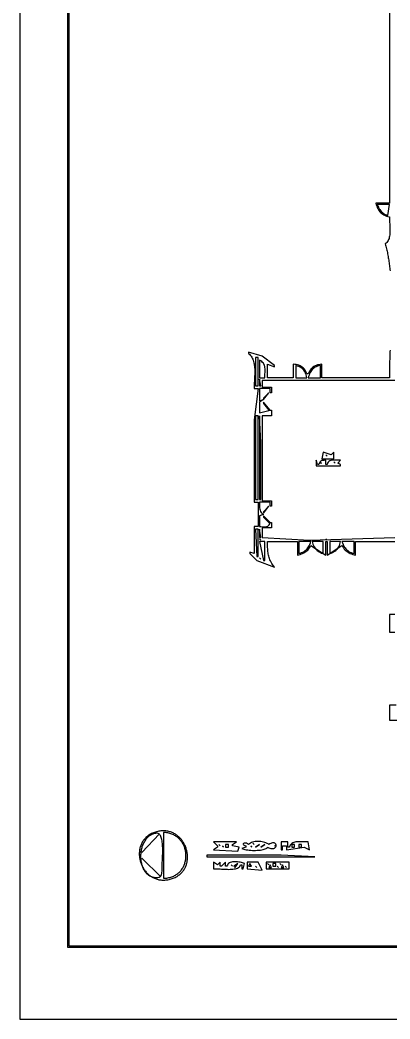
# Model space of a CAD drawing. Extents: x 0 to 792, y 0 to 1224.
# Drawn here: x 0 to 274, y 0 to 738 of the extents above; entities that cross this region are included whole.
import ezdxf

# ---------------------------------------------------------------- set-up
doc = ezdxf.new("R2010")
doc.units = 0
for name, color, linetype in [('C251', 251, 'CONTINUOUS'), ('C252', 252, 'CONTINUOUS'), ('C253', 253, 'CONTINUOUS'), ('C254', 254, 'CONTINUOUS'), ('C7', 7, 'CONTINUOUS')]:
    doc.layers.add(name, color=color, linetype=linetype)

msp = doc.modelspace()

# ---------------------------------------------------------------- linework, layer by layer
at = {"layer": 'C251'}
msp.add_lwpolyline([(101, 138.4421), (100.1915, 138.2137), (99.4115, 137.9608), (98.6599, 137.6841), (97.9363, 137.3843), (97.2406, 137.0622), (96.5725, 136.7184), (95.9318, 136.3537), (95.3183, 135.9689), (94.7319, 135.5646), (94.1722, 135.1417), (93.639, 134.7008), (93.1322, 134.2427), (92.6515, 133.7681), (92.1968, 133.2778), (91.7677, 132.7724), (91.3641, 132.2528), (90.9857, 131.7196), (90.6324, 131.1736), (90.3039, 130.6155), (90, 130.0461), (89.7205, 129.4661), (89.4652, 128.8761), (89.2339, 128.2771), (89.0262, 127.6696), (88.8422, 127.0544), (88.6814, 126.4323), (88.5437, 125.804), (88.4288, 125.1703), (88.3367, 124.5317), (88.2669, 123.8892), (88.2194, 123.2434), (88.1939, 122.5951), (88.1902, 121.9449), (88.2081, 121.2937), (88.2473, 120.6422), (88.3077, 119.991), (88.389, 119.341), (88.491, 118.6929), (88.6135, 118.0473), (88.7562, 117.4051), (88.919, 116.7669), (89.1017, 116.1336), (89.304, 115.5058), (89.5257, 114.8842), (89.7666, 114.2697), (90.0264, 113.6629), (90.305, 113.0646), (90.6022, 112.4754), (90.9177, 111.8962), (91.2513, 111.3277), (91.6027, 110.7706), (91.9719, 110.2257), (92.3585, 109.6936), (92.7623, 109.1751), (93.1832, 108.6709), (93.6209, 108.1819), (94.0752, 107.7086), (94.5458, 107.2519), (95.0326, 106.8125), (95.5354, 106.3911), (96.0538, 105.9884), (96.5878, 105.6053), (97.1371, 105.2423), (97.7014, 104.9003), (98.2806, 104.58), (98.8745, 104.282), (99.4827, 104.0073), (100.1052, 103.7564), (100.7417, 103.5301), (101.3919, 103.3292), (102.0557, 103.1544), (102.7328, 103.0064), (103.4231, 102.886), (104.1263, 102.7938), (104.8421, 102.7307), (105.5705, 102.6974), (106.3111, 102.6945), (107.0637, 102.7228), (107.8282, 102.7831), (108.6043, 102.8761), (109.3917, 103.0026), (110.1904, 103.1632), (111, 103.3587), (111.8066, 103.5859), (112.5849, 103.8379), (113.3352, 104.1137), (114.0574, 104.4128), (114.752, 104.7342), (115.4192, 105.0774), (116.059, 105.4415), (116.6718, 105.8258), (117.2577, 106.2297), (117.817, 106.6523), (118.3499, 107.0929), (118.8565, 107.5508), (119.3371, 108.0252), (119.792, 108.5155), (120.2213, 109.0208), (120.6252, 109.5405), (121.0039, 110.0737), (121.3577, 110.6199), (121.6868, 111.1781), (121.9913, 111.7478), (122.2716, 112.3281), (122.5277, 112.9183), (122.76, 113.5177), (122.9686, 114.1256), (123.1537, 114.7411), (123.3156, 115.3637), (123.4544, 115.9925), (123.5705, 116.6267), (123.6639, 117.2658), (123.7349, 117.9089), (123.7837, 118.5552), (123.8105, 119.2042), (123.8156, 119.8549), (123.7991, 120.5067), (123.7613, 121.1589), (123.7023, 121.8107), (123.6225, 122.4614), (123.5219, 123.1102), (123.4008, 123.7564), (123.2594, 124.3993), (123.098, 125.0381), (122.9167, 125.6721), (122.7158, 126.3005), (122.4954, 126.9227), (122.2558, 127.5379), (121.9972, 128.1453), (121.7198, 128.7442), (121.4238, 129.3339), (121.1095, 129.9137), (120.7769, 130.4827), (120.4264, 131.0403), (120.0582, 131.5858), (119.6725, 132.1183), (119.2694, 132.6372), (118.8492, 133.1418), (118.4121, 133.6312), (117.9584, 134.1047), (117.4882, 134.5617), (117.0017, 135.0014), (116.4992, 135.423), (115.9808, 135.8258), (115.4468, 136.209), (114.8975, 136.572), (114.3329, 136.914), (113.7533, 137.2343), (113.159, 137.5321), (112.5501, 137.8066), (111.9268, 138.0573), (111.2894, 138.2832), (110.6381, 138.4837), (109.973, 138.6581), (109.2945, 138.8055), (108.6027, 138.9254), (107.8978, 139.0168), (107.18, 139.0792), (106.4495, 139.1117), (105.7067, 139.1137), (104.9516, 139.0843), (104.1844, 139.0229), (103.4055, 138.9287), (102.615, 138.801), (101.813, 138.639), (101, 138.4421)], dxfattribs=at)
at = {"layer": 'C252'}
for points in [[(90, 119), (104, 105), (90, 119)], [(138, 121), (138, 120), (218, 120), (193, 121), (138, 121)]]:
    msp.add_lwpolyline(points, dxfattribs=at)
at = {"layer": 'C253'}
for points in [[(143, 131), (146, 128), (146, 127), (143, 125), (161, 124), (162, 127), (157, 128), (157, 129), (160, 131), (143, 131)], [(167, 128), (167, 127), (164, 126), (164.6419, 125.7283), (165.4097, 125.4871), (166.2877, 125.2766), (167.2601, 125.0971), (168.3113, 124.9488), (169.4254, 124.8319), (170.5868, 124.7466), (171.7797, 124.6932), (172.9884, 124.6719), (174.1972, 124.6828), (175.3903, 124.7263), (176.5521, 124.8026), (177.6667, 124.9118), (178.7184, 125.0543), (179.6916, 125.2301), (180.5705, 125.4397), (181.3394, 125.6831), (181.9825, 125.9606), (182.4841, 126.2724), (182.8285, 126.6188), (183, 127), (183.8525, 126.6087), (184.641, 126.3198), (185.366, 126.1257), (186.0282, 126.0186), (186.6281, 125.9908), (187.1665, 126.0344), (187.6439, 126.1419), (188.0609, 126.3055), (188.4183, 126.5174), (188.7166, 126.7698), (188.9565, 127.0552), (189.1385, 127.3657), (189.2634, 127.6936), (189.3317, 128.0312), (189.3441, 128.3708), (189.3013, 128.7046), (189.2038, 129.0248), (189.0522, 129.3238), (188.8473, 129.5939), (188.5896, 129.8272), (188.2797, 130.0161), (187.9184, 130.1529), (187.5062, 130.2297), (187.0437, 130.2389), (186.5317, 130.1728), (185.9706, 130.0235), (185.3613, 129.7835), (184.7041, 129.4448), (184, 129), (183.3508, 129.4421), (182.6051, 129.8426), (181.7763, 130.1988), (180.8779, 130.508), (179.9233, 130.7673), (178.9262, 130.9742), (177.8998, 131.1257), (176.8578, 131.2193), (175.8137, 131.2521), (174.7808, 131.2214), (173.7727, 131.1246), (172.8029, 130.9588), (171.8848, 130.7213), (171.032, 130.4094), (170.258, 130.0204), (169.5761, 129.5515), (169, 129), (168.2402, 129.5384), (167.504, 129.882), (166.8166, 130.0555), (166.2033, 130.0833), (165.6893, 129.9898), (165.3001, 129.7997), (165.0608, 129.5373), (164.9968, 129.2273), (165.1335, 128.894), (165.496, 128.562), (166.1097, 128.2558), (167, 128)], [(193, 131), (193, 125), (194, 125), (194, 128), (197, 128), (197, 125), (210, 127), (214, 125), (213, 131), (212.1559, 130.9751), (211.278, 130.9798), (210.3739, 131.0042), (209.4515, 131.0384), (208.5186, 131.0725), (207.5831, 131.0966), (206.6528, 131.1008), (205.7355, 131.0752), (204.839, 131.0098), (203.9712, 130.8949), (203.1399, 130.7203), (202.3529, 130.4764), (201.618, 130.1531), (200.9432, 129.7406), (200.3361, 129.2289), (199.8046, 128.6082), (199.3567, 127.8685), (199, 127), (198, 127), (198, 131), (193, 131)]]:
    msp.add_lwpolyline(points, dxfattribs=at)
at = {"layer": 'C254'}
for points in [[(143, 116), (143, 111), (143.6482, 111.0425), (144.3828, 111.0552), (145.1942, 111.0429), (146.0728, 111.0108), (147.009, 110.9639), (147.9932, 110.9074), (149.0159, 110.8462), (150.0674, 110.7854), (151.1382, 110.7301), (152.2188, 110.6853), (153.2994, 110.6561), (154.3706, 110.6476), (155.4228, 110.6648), (156.4463, 110.7128), (157.4316, 110.7967), (158.3692, 110.9215), (159.2494, 111.0922), (160.0627, 111.314), (160.7994, 111.5919), (161.45, 111.9309), (162.005, 112.3362), (162.4547, 112.8127), (162.7895, 113.3656), (163, 114), (164, 114), (164, 111), (165, 111), (166, 115), (165.2783, 115.2176), (164.4825, 115.437), (163.6262, 115.6495), (162.7233, 115.8462), (161.7874, 116.0186), (160.8323, 116.1577), (159.8719, 116.2549), (158.9198, 116.3015), (157.9899, 116.2887), (157.0959, 116.2077), (156.2516, 116.0499), (155.4708, 115.8066), (154.7671, 115.4688), (154.1544, 115.0281), (153.6465, 114.4755), (153.2571, 113.8023), (153, 113), (152, 113), (152, 116), (149, 113), (148, 113), (148, 116), (146, 114), (143, 116)], [(168, 116), (168, 111), (179, 110), (176, 116), (168, 116)], [(182, 116), (182, 111), (199, 111), (199, 116), (182, 116)]]:
    msp.add_lwpolyline(points, dxfattribs=at)
at = {"layer": 'C7'}
for points in [[(0, 1224), (0, 0), (792, 0), (792, 1224), (0, 1224)], [(35, 1188), (35, 53), (756, 53), (756, 1188), (35, 1188)], [(36, 1187), (36, 54), (755, 54), (755, 1187), (36, 1187)], [(273, 1115), (273, 603), (263, 603), (263.3079, 601.9247), (263.6563, 600.9079), (264.0477, 599.9496), (264.4846, 599.0497), (264.9694, 598.2082), (265.5046, 597.4251), (266.0928, 596.7003), (266.7363, 596.0338), (267.4377, 595.4257), (268.1994, 594.8759), (269.0239, 594.3843), (269.9138, 593.9509), (270.8714, 593.5757), (271.8993, 593.2588), (273, 593), (273.0119, 592.2308), (273.0445, 591.4085), (273.093, 590.5393), (273.1525, 589.6295), (273.2183, 588.6853), (273.2856, 587.7132), (273.3496, 586.7193), (273.4054, 585.71), (273.4482, 584.6915), (273.4733, 583.6702), (273.4759, 582.6524), (273.4511, 581.6443), (273.3942, 580.6523), (273.3003, 579.6826), (273.1647, 578.7415), (272.9824, 577.8354), (272.7489, 576.9706), (272.4591, 576.1533), (272.1084, 575.3897), (271.692, 574.6864), (271.2049, 574.0494), (270.6425, 573.4852), (270, 573), (270.2403, 572.0912), (270.4729, 571.1783), (270.6976, 570.2613), (270.9148, 569.3404), (271.1244, 568.4156), (271.3265, 567.487), (271.5214, 566.5547), (271.7091, 565.6187), (271.8896, 564.6791), (272.0632, 563.736), (272.23, 562.7895), (272.3899, 561.8396), (272.5433, 560.8865), (272.69, 559.9301), (272.8304, 558.9706), (272.9645, 558.0081), (273.0923, 557.0426), (273.214, 556.0741), (273.3298, 555.1029), (273.4397, 554.1289), (273.5438, 553.1522)], [(264, 602), (264.4265, 600.982), (264.873, 600.0414), (265.3465, 599.1743), (265.8542, 598.3765), (266.4032, 597.6439), (267.0005, 596.9724), (267.6534, 596.3581), (268.369, 595.7968), (269.1543, 595.2843), (270.0165, 594.8168), (270.9627, 594.39), (272, 594), (273, 602), (264, 602)], [(273.5099, 494.518), (273.4699, 493.5175), (273.4307, 492.5188), (273.3925, 491.5221), (273.3555, 490.5274), (273.3196, 489.5348), (273.285, 488.5444), (273.2519, 487.5562), (273.2203, 486.5704), (273.1904, 485.5869), (273.1622, 484.6059), (273.1359, 483.6275), (273.1115, 482.6517), (273.0893, 481.6786), (273.0693, 480.7082), (273.0515, 479.7407), (273.0362, 478.7762), (273.0235, 477.8146), (273.0133, 476.8562), (273.006, 475.9008), (273.0015, 474.9487), (273, 474), (223, 474), (223, 484), (221.8754, 483.8821), (220.826, 483.7024), (219.8474, 483.4587), (218.9351, 483.1486), (218.085, 482.77), (217.2926, 482.3205), (216.5537, 481.7979), (215.8639, 481.1999), (215.2188, 480.5242), (214.6142, 479.7687), (214.0458, 478.931), (213.5091, 478.0088), (213, 477), (212, 477), (211.5692, 478.0834), (211.0885, 479.0575), (210.5561, 479.9273), (209.9702, 480.6978), (209.3291, 481.3742), (208.631, 481.9614), (207.8741, 482.4645), (207.0567, 482.8886), (206.177, 483.2386), (205.2332, 483.5198), (204.2237, 483.737), (203.1465, 483.8954), (202, 484), (202, 474), (183, 474), (183, 484), (188, 482), (188, 483), (179, 490), (169, 493), (169, 492), (169.6549, 491.4028), (170.2465, 490.7589), (170.7777, 490.0709), (171.2513, 489.3418), (171.6704, 488.5743), (172.0379, 487.7713), (172.3567, 486.9356), (172.6298, 486.07), (172.86, 485.1774), (173.0504, 484.2605), (173.2039, 483.3223), (173.3233, 482.3655), (173.4118, 481.393), (173.4721, 480.4075), (173.5072, 479.412), (173.52, 478.4093), (173.5136, 477.4021), (173.4908, 476.3933), (173.4546, 475.3857), (173.4079, 474.3822), (173.3536, 473.3856), (173.2947, 472.3987), (173.2341, 471.4244), (173.1748, 470.4654), (173.1197, 469.5246), (173.0717, 468.6048), (173.0338, 467.7089), (173.0089, 466.8397), (173, 466), (176, 466), (173.0579, 442.9606), (173, 382), (176, 382), (176, 364), (173, 364), (173, 344), (170, 345), (170, 344), (175, 339), (188, 334), (187.2877, 334.9592), (186.6466, 335.8921), (186.0728, 336.8031), (185.5626, 337.6962), (185.1122, 338.5757), (184.7179, 339.4458), (184.3761, 340.3108), (184.0829, 341.1748), (183.8346, 342.042), (183.6275, 342.9166), (183.4578, 343.803), (183.3219, 344.7052), (183.2159, 345.6275), (183.1362, 346.5741), (183.079, 347.5492), (183.0406, 348.5571), (183.0172, 349.6018), (183.0051, 350.6878), (183.0006, 351.8191), (183, 353), (205, 353), (205, 343), (206.0653, 343.2175), (207.0686, 343.4749), (208.0134, 343.7757), (208.9032, 344.1238), (209.7412, 344.523), (210.5311, 344.9768), (211.2762, 345.4891), (211.98, 346.0636), (212.6459, 346.704), (213.2775, 347.4142), (213.878, 348.1977), (214.451, 349.0584), (215, 350), (226, 343), (226, 353), (227, 353), (227, 343), (238, 350), (238.5489, 349.0584), (239.1219, 348.1977), (239.7224, 347.4142), (240.3539, 346.704), (241.0199, 346.0636), (241.7237, 345.4891), (242.4688, 344.9768), (243.2586, 344.523), (244.0967, 344.1238), (244.9864, 343.7757), (245.9312, 343.4749), (246.9346, 343.2175), (248, 343), (248, 353), (277, 353)], [(174, 489), (174, 468), (176, 468), (176, 489), (174, 489)], [(177, 487), (177, 474), (181, 474), (181.0142, 474.9445), (181.0488, 475.9024), (181.092, 476.8671), (181.1318, 477.832), (181.1563, 478.7903), (181.1534, 479.7355), (181.1114, 480.6608), (181.0182, 481.5597), (180.862, 482.4255), (180.6308, 483.2515), (180.3126, 484.0311), (179.8955, 484.7576), (179.3677, 485.4244), (178.7171, 486.0248), (177.9318, 486.5522), (177, 487)], [(204, 483), (204, 474), (212, 474), (211.768, 475.1131), (211.4899, 476.1497), (211.1607, 477.1115), (210.7757, 478.0004), (210.3299, 478.8179), (209.8187, 479.5659), (209.2371, 480.2461), (208.5803, 480.8601), (207.8435, 481.4099), (207.0219, 481.897), (206.1107, 482.3232), (205.105, 482.6903), (204, 483)], [(213, 474), (222, 474), (222, 483), (220.8952, 482.7877), (219.8801, 482.5076), (218.9499, 482.1602), (218.1, 481.7457), (217.3259, 481.2646), (216.6228, 480.7173), (215.9861, 480.1041), (215.4112, 479.4254), (214.8934, 478.6816), (214.4282, 477.8731), (214.0109, 477.0003), (213.6369, 476.0636), (213.3014, 475.0634), (213, 474)], [(177, 473), (177, 468), (178, 468), (177, 473)], [(179, 472), (179, 467), (186, 467), (186, 463), (185, 463), (185, 466), (177, 466), (177, 457), (180, 458), (177, 456), (177, 448), (185, 450), (186, 450), (186, 446), (179, 446), (179, 383), (186, 383), (186, 379), (185, 379), (185, 382), (177, 382), (176.9877, 380.8368), (176.9696, 379.7493), (176.9739, 378.731), (177.0288, 377.7754), (177.1625, 376.8763), (177.4032, 376.027), (177.7791, 375.2211), (178.3184, 374.4523), (179.0493, 373.7141), (180, 373), (177, 372), (177, 364), (177.9583, 363.98), (178.9097, 363.9379), (179.841, 363.9006), (180.7393, 363.895), (181.5914, 363.948), (182.3841, 364.0863), (183.1045, 364.337), (183.7393, 364.7268), (184.2756, 365.2826), (184.7002, 366.0314), (185, 367), (186, 367), (186, 363), (179, 363), (179, 356), (214, 354), (277, 356)], [(277, 472), (179, 472)], [(184, 463), (180, 459), (180, 458), (184, 463)], [(180, 456), (180, 455), (184, 450), (185, 450), (180, 456)], [(174, 446), (174, 384), (176, 384), (176, 446), (174, 446)], [(177, 446), (177, 384), (178, 384), (178, 426), (177, 446)], [(224, 419), (223, 414), (232, 414), (232, 419), (230, 417), (224, 419)], [(226, 417), (227, 416), (226, 417)], [(219, 413), (219, 409), (237, 409), (237, 410), (235, 411), (237, 413), (236.1241, 413.0193), (235.2011, 413.0649), (234.2487, 413.1183), (233.2846, 413.1609), (232.3265, 413.1742), (231.392, 413.1396), (230.499, 413.0387), (229.6649, 412.8527), (228.9077, 412.5633), (228.2448, 412.1519), (227.6942, 411.5999), (227.2733, 410.8887), (227, 410), (226, 410), (226, 413), (224.8148, 412.9738), (223.8141, 412.9113), (222.9814, 412.7538), (222.3001, 412.4426), (221.7538, 411.919), (221.3259, 411.1243), (221, 410), (220, 410), (219, 413)], [(222.3333, 411.3333), (222.6667, 410.6667), (222.3333, 411.3333)], [(232, 412), (233, 411), (232, 412)], [(184, 379), (180, 375), (180, 374), (184, 379)], [(180, 372), (180, 371), (184, 367), (185, 367), (180, 372)], [(174, 362), (175, 342), (176, 342), (176, 362), (174, 362)], [(177, 362), (177, 356), (178, 356), (177, 362)], [(177, 355), (178, 354), (177, 355)], [(226, 355), (227, 354), (226, 355)], [(177, 353), (180, 339), (181, 339), (181, 353), (177, 353)], [(206, 353), (206, 344), (207.1165, 344.3656), (208.146, 344.7695), (209.093, 345.216), (209.9619, 345.7095), (210.7572, 346.2545), (211.4832, 346.8554), (212.1445, 347.5166), (212.7454, 348.2427), (213.2904, 349.0379), (213.7839, 349.9069), (214.2304, 350.8539), (214.6343, 351.8834), (215, 353), (206, 353)], [(216, 353), (216.2546, 351.9143), (216.5621, 350.9158), (216.9242, 349.9985), (217.3432, 349.1566), (217.8209, 348.3842), (218.3593, 347.6753), (218.9606, 347.0242), (219.6267, 346.4249), (220.3597, 345.8715), (221.1614, 345.3582), (222.0341, 344.8791), (222.9796, 344.4283), (224, 344), (224, 353), (216, 353)], [(229, 353), (229, 344), (230.0203, 344.4283), (230.9658, 344.8791), (231.8384, 345.3582), (232.6402, 345.8715), (233.3731, 346.4249), (234.0392, 347.0242), (234.6405, 347.6753), (235.179, 348.3842), (235.6567, 349.1566), (236.0756, 349.9985), (236.4378, 350.9158), (236.7452, 351.9143), (237, 353), (229, 353)], [(238, 353), (238.3656, 351.8834), (238.7695, 350.8539), (239.2159, 349.9069), (239.7094, 349.0379), (240.2544, 348.2427), (240.8553, 347.5166), (241.5166, 346.8554), (242.2426, 346.2545), (243.0379, 345.7095), (243.9068, 345.216), (244.8539, 344.7695), (245.8834, 344.3656), (247, 344), (247, 353), (238, 353)], [(177, 341), (178, 340), (177, 341)], [(277, 299), (273, 299), (273, 286), (277, 286)], [(273, 232), (273, 221), (296, 221)], [(278, 232), (273, 232)], [(100.9414, 137.294), (100.1938, 137.1831), (99.471, 137.0295), (98.773, 136.8345), (98.0997, 136.5997), (97.451, 136.3264), (96.827, 136.0162), (96.2276, 135.6704), (95.6527, 135.2906), (95.1025, 134.8782), (94.5767, 134.4347), (94.0755, 133.9614), (93.5987, 133.4599), (93.1464, 132.9317), (92.7185, 132.3782), (92.315, 131.8007), (91.9359, 131.2009), (91.5811, 130.5802), (91.2506, 129.94), (90.9444, 129.2818), (90.6624, 128.6069), (90.4047, 127.917), (90.1712, 127.2135), (89.9618, 126.4977), (89.7766, 125.7712), (89.6155, 125.0355), (89.4785, 124.2919), (89.3656, 123.542), (89.2767, 122.7871), (89.2118, 122.0289), (89.1709, 121.2686), (89.1539, 120.5078), (89.1609, 119.7479), (89.1917, 118.9905), (89.2464, 118.2368), (89.325, 117.4885), (89.4274, 116.7469), (89.5536, 116.0136), (89.7035, 115.2899), (89.8772, 114.5774), (90.0745, 113.8775), (90.2956, 113.1916), (90.5403, 112.5212), (90.8086, 111.8678), (91.1005, 111.2328), (91.416, 110.6177), (91.7551, 110.0239), (92.1176, 109.4529), (92.5036, 108.9062), (92.9131, 108.3852), (93.346, 107.8914), (93.8024, 107.4262), (94.2821, 106.9911), (94.7851, 106.5875), (95.3115, 106.217), (95.8611, 105.8809), (96.4341, 105.5807), (97.0302, 105.3179), (97.6496, 105.0939), (98.2922, 104.9102), (98.9579, 104.7683), (99.6467, 104.6696), (100.3587, 104.6155), (101.0937, 104.6076), (101.8518, 104.6473), (102.8061, 104.8555), (103.547, 105.2781), (104.1012, 105.8786), (104.4954, 106.6206), (104.7563, 107.4675), (104.9108, 108.3829), (104.9856, 109.3303), (105.0074, 110.2733), (105.003, 111.1753), (104.9992, 112), (105.0092, 112.4696), (105.032, 113.0322), (105.0655, 113.6805), (105.1075, 114.4074), (105.1558, 115.2055), (105.2083, 116.0677), (105.2627, 116.9867), (105.317, 117.9553), (105.3689, 118.9663), (105.4164, 120.0125), (105.4572, 121.0866), (105.4891, 122.1813), (105.5101, 123.2896), (105.5179, 124.404), (105.5104, 125.5175), (105.4854, 126.6228), (105.4408, 127.7127), (105.3743, 128.7798), (105.2838, 129.8171), (105.1673, 130.8173), (105.0224, 131.7732), (104.847, 132.6774), (104.639, 133.5229), (104.3962, 134.3023), (104.1164, 135.0085), (103.7975, 135.6342), (103.4374, 136.1723), (103.0337, 136.6153), (102.5844, 136.9563), (102.0874, 137.1878), (101.5404, 137.3028), (100.9413, 137.2939)], [(103, 137), (90, 123), (103, 137)], [(106, 138), (106, 104), (106.8694, 104.037), (107.7156, 104.1063), (108.5384, 104.2069), (109.338, 104.3379), (110.1142, 104.4985), (110.8672, 104.6878), (111.5969, 104.905), (112.3032, 105.1493), (112.9863, 105.4196), (113.6462, 105.7153), (114.2827, 106.0353), (114.896, 106.379), (115.4861, 106.7453), (116.0529, 107.1335), (116.5964, 107.5427), (117.1167, 107.9719), (117.6138, 108.4205), (118.0876, 108.8874), (118.5382, 109.3719), (118.9656, 109.8731), (119.3698, 110.3901), (119.7508, 110.922), (120.1085, 111.468), (120.4431, 112.0273), (120.7544, 112.599), (121.0426, 113.1821), (121.3076, 113.776), (121.5494, 114.3796), (121.768, 114.9921), (121.9635, 115.6127), (122.1358, 116.2405), (122.2849, 116.8747), (122.4109, 117.5144), (122.5138, 118.1587), (122.5935, 118.8067), (122.65, 119.4577), (122.6835, 120.1107), (122.6938, 120.7649), (122.681, 121.4195), (122.645, 122.0735), (122.586, 122.7261), (122.5038, 123.3764), (122.3986, 124.0236), (122.2702, 124.6669), (122.1188, 125.3053), (121.9443, 125.938), (121.7467, 126.5641), (121.526, 127.1829), (121.2823, 127.7933), (121.0155, 128.3946), (120.7256, 128.9859), (120.4127, 129.5664), (120.0767, 130.1351), (119.7177, 130.6912), (119.3356, 131.2339), (118.9305, 131.7623), (118.5024, 132.2755), (118.0513, 132.7726), (117.5771, 133.2529), (117.08, 133.7155), (116.5598, 134.1594), (116.0166, 134.5839), (115.4505, 134.988), (114.8613, 135.3709), (114.2491, 135.7318), (113.614, 136.0698), (112.9559, 136.384), (112.2748, 136.6736), (111.5708, 136.9376), (110.8438, 137.1754), (110.0939, 137.3858), (109.3209, 137.5683), (108.5251, 137.7217), (107.7063, 137.8454), (106.8646, 137.9384), (106, 138)], [(147, 129), (148, 128), (147, 129)], [(149.6667, 127.6667), (150.3333, 127.3333), (149.6667, 127.6667)], [(152, 129), (152, 127), (154, 127), (154, 129), (152, 129)], [(170.6667, 127.6667), (171.3333, 127.3333), (170.6667, 127.6667)], [(172, 130), (173, 129), (172, 130)], [(174, 127), (177, 129), (174, 127)], [(178, 127), (181, 129), (178, 127)], [(188.3333, 128.3333), (188.6667, 127.6667), (188.3333, 128.3333)], [(201, 129), (201, 127), (203, 127), (203, 129), (201, 129)], [(206, 129), (206, 127), (208, 127), (208, 129), (206, 129)], [(156, 114), (157, 113), (156, 114)], [(158, 113), (159, 112), (161, 115), (158, 113)], [(170, 115), (169, 113), (171, 113), (170, 115)], [(174, 113), (175, 112), (174, 113)], [(183, 115), (184, 114), (183, 115)], [(185, 114), (184, 112), (186, 112), (185, 114)], [(187, 115), (187, 113), (189, 113), (189, 115), (187, 115)], [(190, 113), (191, 112), (190, 113)], [(192, 115), (193, 114), (192, 115)], [(194, 114), (193, 112), (195, 112), (194, 114)], [(196, 113), (197, 112), (196, 113)]]:
    msp.add_lwpolyline(points, dxfattribs=at)

doc.saveas('drawing.dxf')
